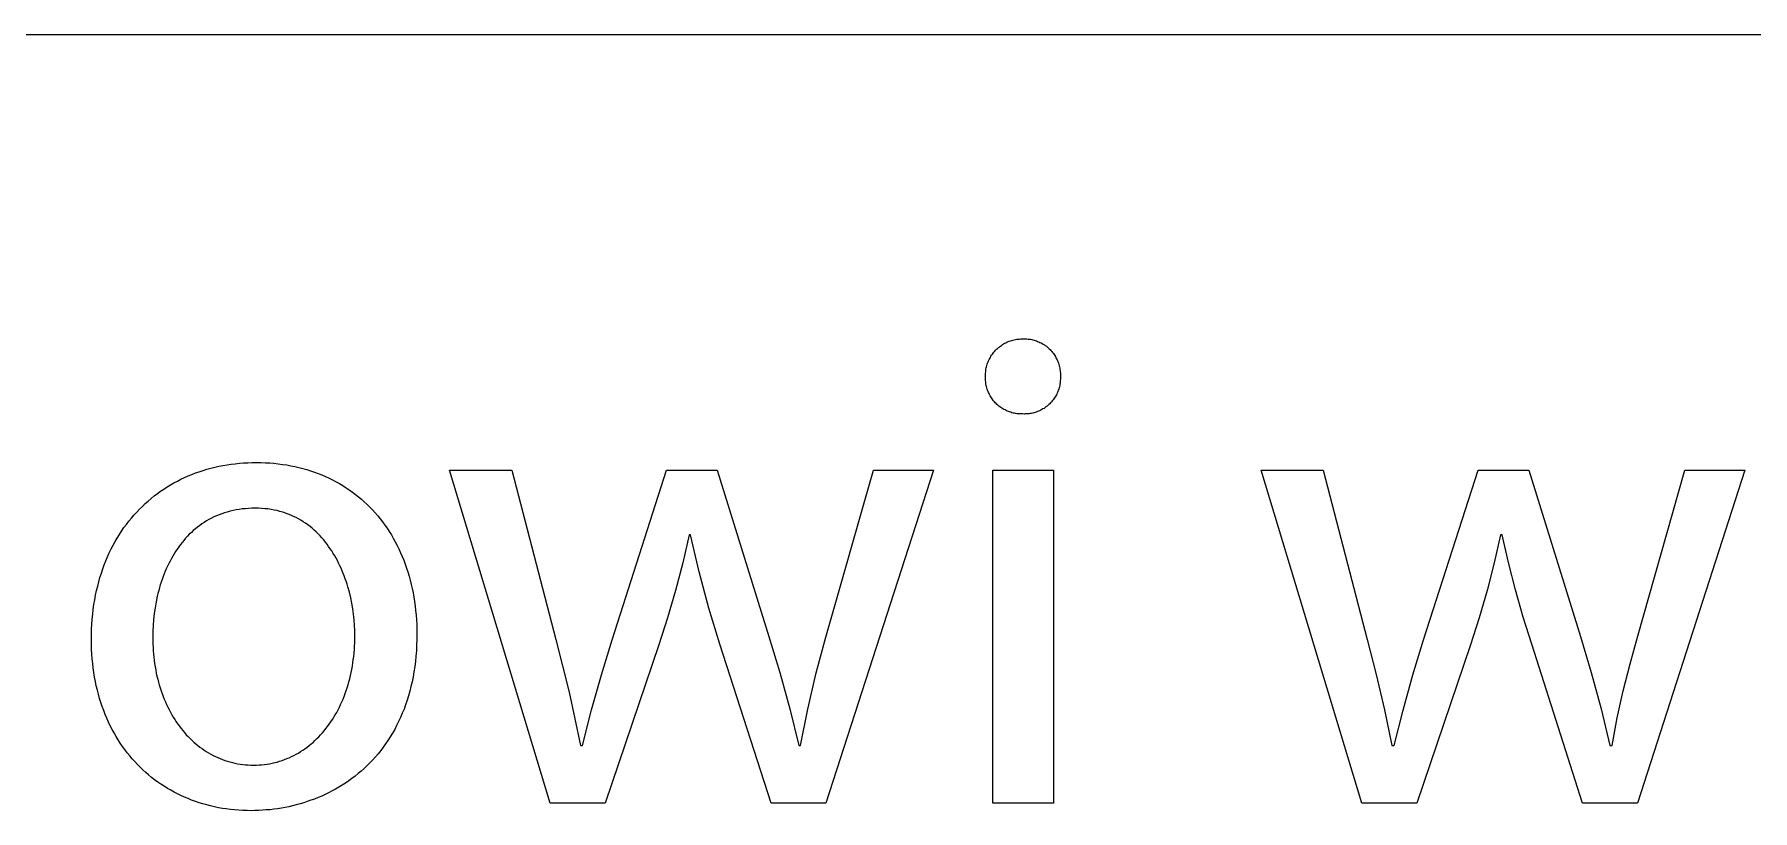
# Model space of a CAD drawing. Header units: millimetres. Extents: x -1519 to 3497, y -297 to 3208.
# Drawn here: x 2580 to 2705.4, y -213.3 to -156.6 of the extents above; entities that cross this region are included whole.
import ezdxf

# ---------------------------------------------------------------- set-up
doc = ezdxf.new("R2010")
doc.units = ezdxf.units.MM
doc.header["$MEASUREMENT"] = 0
doc.layers.add('Domyślny', color=7, linetype='Continuous', true_color=0x000000)

msp = doc.modelspace()

# ---------------------------------------------------------------- linework, layer by layer
at = {"layer": 'Domyślny', "color": 18, "lineweight": 15, "true_color": 0x000000}
for p, q in [((1601.48, -156.6), (3492.39, -156.6)), ((2650.47, -179.36), (2650.55, -179.31)), ((2650.55, -179.31), (2650.62, -179.25)), ((2650.62, -179.25), (2650.7, -179.21)), ((2650.7, -179.21), (2650.78, -179.16)), ((2650.78, -179.16), (2650.87, -179.12)), ((2650.87, -179.12), (2650.95, -179.08)), ((2650.95, -179.08), (2651.04, -179.04)), ((2651.04, -179.04), (2651.12, -179.01)), ((2651.12, -179.01), (2651.21, -178.98)), ((2651.21, -178.98), (2651.3, -178.95)), ((2651.3, -178.95), (2651.39, -178.92)), ((2651.39, -178.92), (2651.48, -178.9)), ((2651.48, -178.9), (2651.57, -178.88)), ((2651.57, -178.88), (2651.66, -178.87)), ((2651.66, -178.87), (2651.75, -178.85)), ((2651.75, -178.85), (2651.85, -178.85)), ((2651.85, -178.85), (2651.94, -178.84)), ((2651.94, -178.84), (2652.03, -178.84)), ((2652.03, -178.84), (2652.12, -178.84)), ((2652.12, -178.84), (2652.22, -178.84)), ((2652.22, -178.84), (2652.31, -178.84)), ((2652.31, -178.84), (2652.4, -178.84)), ((2652.4, -178.84), (2652.49, -178.85)), ((2652.49, -178.85), (2652.58, -178.86)), ((2652.58, -178.86), (2652.67, -178.87)), ((2652.67, -178.87), (2652.76, -178.89)), ((2652.76, -178.89), (2652.85, -178.91)), ((2652.85, -178.91), (2652.94, -178.93)), ((2652.94, -178.93), (2653.02, -178.96)), ((2653.02, -178.96), (2653.11, -178.99)), ((2653.11, -178.99), (2653.19, -179.02)), ((2653.19, -179.02), (2653.28, -179.06)), ((2653.28, -179.06), (2653.36, -179.09)), ((2653.36, -179.09), (2653.44, -179.13)), ((2653.44, -179.13), (2653.52, -179.18)), ((2653.52, -179.18), (2653.6, -179.22)), ((2653.6, -179.22), (2653.68, -179.27)), ((2653.68, -179.27), (2653.75, -179.33)), ((2653.75, -179.33), (2653.83, -179.38)), ((2649.54, -180.61), (2649.57, -180.52)), ((2649.57, -180.52), (2649.61, -180.43)), ((2649.61, -180.43), (2649.65, -180.35)), ((2649.65, -180.35), (2649.69, -180.27)), ((2649.69, -180.27), (2649.74, -180.19)), ((2649.74, -180.19), (2649.78, -180.11)), ((2649.78, -180.11), (2649.83, -180.03)), ((2649.83, -180.03), (2649.89, -179.95)), ((2649.89, -179.95), (2649.94, -179.88)), ((2649.94, -179.88), (2650, -179.8)), ((2650, -179.8), (2650.06, -179.73)), ((2650.06, -179.73), (2650.12, -179.67)), ((2650.12, -179.67), (2650.19, -179.6)), ((2650.19, -179.6), (2650.26, -179.54)), ((2650.26, -179.54), (2650.33, -179.47)), ((2650.33, -179.47), (2650.4, -179.42)), ((2650.4, -179.42), (2650.47, -179.36)), ((2653.83, -179.38), (2653.9, -179.44)), ((2653.9, -179.44), (2653.97, -179.5)), ((2653.97, -179.5), (2654.03, -179.56)), ((2654.03, -179.56), (2654.1, -179.62)), ((2654.1, -179.62), (2654.16, -179.69)), ((2654.16, -179.69), (2654.22, -179.76)), ((2654.22, -179.76), (2654.28, -179.83)), ((2654.28, -179.83), (2654.34, -179.9)), ((2654.34, -179.9), (2654.39, -179.97)), ((2654.39, -179.97), (2654.44, -180.05)), ((2654.44, -180.05), (2654.49, -180.13)), ((2654.49, -180.13), (2654.53, -180.21)), ((2654.53, -180.21), (2654.57, -180.29)), ((2654.57, -180.29), (2654.61, -180.37)), ((2654.61, -180.37), (2654.65, -180.45)), ((2654.65, -180.45), (2654.68, -180.54)), ((2654.68, -180.54), (2654.71, -180.62)), ((2649.38, -181.42), (2649.39, -181.33)), ((2649.38, -181.52), (2649.38, -181.42)), ((2649.38, -181.61), (2649.38, -181.52)), ((2649.38, -181.7), (2649.38, -181.61)), ((2649.38, -181.79), (2649.38, -181.7)), ((2649.39, -181.88), (2649.38, -181.79)), ((2649.39, -181.33), (2649.4, -181.24)), ((2649.4, -181.24), (2649.41, -181.15)), ((2649.41, -181.15), (2649.42, -181.06)), ((2649.42, -181.06), (2649.44, -180.96)), ((2649.44, -180.96), (2649.46, -180.87)), ((2649.46, -180.87), (2649.48, -180.78)), ((2649.48, -180.78), (2649.51, -180.69)), ((2649.51, -180.69), (2649.54, -180.61)), ((2654.71, -180.62), (2654.74, -180.71)), ((2654.74, -180.71), (2654.77, -180.8)), ((2654.77, -180.8), (2654.79, -180.89)), ((2654.79, -180.89), (2654.81, -180.98)), ((2654.81, -180.98), (2654.82, -181.07)), ((2654.82, -181.07), (2654.83, -181.16)), ((2654.83, -181.16), (2654.84, -181.25)), ((2654.84, -181.25), (2654.85, -181.34)), ((2654.85, -181.79), (2654.84, -181.88)), ((2654.85, -181.34), (2654.85, -181.43)), ((2654.85, -181.43), (2654.85, -181.52)), ((2654.85, -181.52), (2654.85, -181.61)), ((2654.85, -181.61), (2654.85, -181.7)), ((2654.85, -181.7), (2654.85, -181.79)), ((2649.4, -181.97), (2649.39, -181.88)), ((2649.41, -182.06), (2649.4, -181.97)), ((2649.42, -182.15), (2649.41, -182.06)), ((2649.44, -182.24), (2649.42, -182.15)), ((2649.46, -182.32), (2649.44, -182.24)), ((2649.48, -182.41), (2649.46, -182.32)), ((2649.51, -182.5), (2649.48, -182.41)), ((2649.53, -182.58), (2649.51, -182.5)), ((2649.57, -182.67), (2649.53, -182.58)), ((2649.6, -182.75), (2649.57, -182.67)), ((2649.64, -182.83), (2649.6, -182.75)), ((2649.68, -182.91), (2649.64, -182.83)), ((2649.72, -182.99), (2649.68, -182.91)), ((2649.77, -183.07), (2649.72, -182.99)), ((2649.81, -183.14), (2649.77, -183.07)), ((2654.47, -183.07), (2654.42, -183.15)), ((2654.51, -183), (2654.47, -183.07)), ((2654.56, -182.92), (2654.51, -183)), ((2654.6, -182.84), (2654.56, -182.92)), ((2654.63, -182.75), (2654.6, -182.84)), ((2654.67, -182.67), (2654.63, -182.75)), ((2654.7, -182.59), (2654.67, -182.67)), ((2654.73, -182.5), (2654.7, -182.59)), ((2654.75, -182.41), (2654.73, -182.5)), ((2654.78, -182.33), (2654.75, -182.41)), ((2654.8, -182.24), (2654.78, -182.33)), ((2654.81, -182.15), (2654.8, -182.24)), ((2654.83, -182.06), (2654.81, -182.15)), ((2654.84, -181.97), (2654.83, -182.06)), ((2654.84, -181.88), (2654.84, -181.97)), ((2649.87, -183.22), (2649.81, -183.14)), ((2649.92, -183.29), (2649.87, -183.22)), ((2649.97, -183.36), (2649.92, -183.29)), ((2650.03, -183.43), (2649.97, -183.36)), ((2650.09, -183.5), (2650.03, -183.43)), ((2650.16, -183.56), (2650.09, -183.5)), ((2650.22, -183.62), (2650.16, -183.56)), ((2650.29, -183.68), (2650.22, -183.62)), ((2650.36, -183.74), (2650.29, -183.68)), ((2650.43, -183.8), (2650.36, -183.74)), ((2650.5, -183.85), (2650.43, -183.8)), ((2650.58, -183.9), (2650.5, -183.85)), ((2650.65, -183.95), (2650.58, -183.9)), ((2650.73, -183.99), (2650.65, -183.95)), ((2650.81, -184.03), (2650.73, -183.99)), ((2650.89, -184.07), (2650.81, -184.03)), ((2650.97, -184.11), (2650.89, -184.07)), ((2651.06, -184.14), (2650.97, -184.11)), ((2651.14, -184.17), (2651.06, -184.14)), ((2651.23, -184.2), (2651.14, -184.17)), ((2651.31, -184.23), (2651.23, -184.2)), ((2651.4, -184.25), (2651.31, -184.23)), ((2651.49, -184.27), (2651.4, -184.25)), ((2651.58, -184.28), (2651.49, -184.27)), ((2651.67, -184.3), (2651.58, -184.28)), ((2651.75, -184.31), (2651.67, -184.3)), ((2651.84, -184.31), (2651.75, -184.31)), ((2651.93, -184.32), (2651.84, -184.31)), ((2652.02, -184.32), (2651.93, -184.32)), ((2652.11, -184.32), (2652.02, -184.32)), ((2652.2, -184.33), (2652.11, -184.32)), ((2652.29, -184.32), (2652.2, -184.33)), ((2652.38, -184.32), (2652.29, -184.32)), ((2652.47, -184.31), (2652.38, -184.32)), ((2652.56, -184.31), (2652.47, -184.31)), ((2652.65, -184.29), (2652.56, -184.31)), ((2652.74, -184.28), (2652.65, -184.29)), ((2652.83, -184.26), (2652.74, -184.28)), ((2652.92, -184.24), (2652.83, -184.26)), ((2653, -184.21), (2652.92, -184.24)), ((2653.09, -184.18), (2653, -184.21)), ((2653.18, -184.15), (2653.09, -184.18)), ((2653.26, -184.12), (2653.18, -184.15)), ((2653.34, -184.08), (2653.26, -184.12)), ((2653.42, -184.04), (2653.34, -184.08)), ((2653.5, -184), (2653.42, -184.04)), ((2653.58, -183.95), (2653.5, -184)), ((2653.66, -183.91), (2653.58, -183.95)), ((2653.73, -183.86), (2653.66, -183.91)), ((2653.8, -183.8), (2653.73, -183.86)), ((2653.88, -183.75), (2653.8, -183.8)), ((2653.95, -183.69), (2653.88, -183.75)), ((2654.01, -183.63), (2653.95, -183.69)), ((2654.08, -183.57), (2654.01, -183.63)), ((2654.14, -183.5), (2654.08, -183.57)), ((2654.2, -183.44), (2654.14, -183.5)), ((2654.26, -183.37), (2654.2, -183.44)), ((2654.32, -183.3), (2654.26, -183.37)), ((2654.37, -183.22), (2654.32, -183.3)), ((2654.42, -183.15), (2654.37, -183.22)), ((2593.43, -188.14), (2593.72, -188.09)), ((2593.72, -188.09), (2594.02, -188.03)), ((2594.02, -188.03), (2594.32, -187.99)), ((2594.32, -187.99), (2594.62, -187.95)), ((2594.62, -187.95), (2594.93, -187.92)), ((2594.93, -187.92), (2595.23, -187.9)), ((2595.23, -187.9), (2595.54, -187.88)), ((2595.54, -187.88), (2595.86, -187.87)), ((2595.86, -187.87), (2596.17, -187.86)), ((2596.17, -187.86), (2596.5, -187.87)), ((2596.5, -187.87), (2596.82, -187.88)), ((2596.82, -187.88), (2597.14, -187.9)), ((2597.14, -187.9), (2597.45, -187.92)), ((2597.45, -187.92), (2597.76, -187.96)), ((2597.76, -187.96), (2598.07, -188)), ((2598.07, -188), (2598.38, -188.04)), ((2598.38, -188.04), (2598.68, -188.1)), ((2598.68, -188.1), (2598.97, -188.16)), ((2589.9, -189.5), (2590.15, -189.36)), ((2590.15, -189.36), (2590.4, -189.22)), ((2590.4, -189.22), (2590.66, -189.09)), ((2590.66, -189.09), (2590.92, -188.97)), ((2590.92, -188.97), (2591.19, -188.85)), ((2591.19, -188.85), (2591.46, -188.74)), ((2591.46, -188.74), (2591.73, -188.63)), ((2591.73, -188.63), (2592, -188.54)), ((2592, -188.54), (2592.28, -188.44)), ((2592.28, -188.44), (2592.56, -188.36)), ((2592.56, -188.36), (2592.85, -188.28)), ((2592.85, -188.28), (2593.14, -188.21)), ((2593.14, -188.21), (2593.43, -188.14)), ((2598.97, -188.16), (2599.27, -188.23)), ((2599.27, -188.23), (2599.56, -188.3)), ((2599.56, -188.3), (2599.84, -188.38)), ((2599.84, -188.38), (2600.12, -188.47)), ((2600.12, -188.47), (2600.4, -188.56)), ((2600.4, -188.56), (2600.68, -188.67)), ((2600.68, -188.67), (2600.94, -188.77)), ((2600.94, -188.77), (2601.21, -188.89)), ((2601.21, -188.89), (2601.47, -189.01)), ((2601.47, -189.01), (2601.73, -189.14)), ((2601.73, -189.14), (2601.98, -189.27)), ((2601.98, -189.27), (2602.23, -189.41)), ((2617.61, -212.73), (2610.27, -188.42)), ((2610.27, -188.42), (2614.8, -188.42)), ((2614.8, -188.42), (2618.01, -200.78)), ((2622.13, -200.82), (2626.09, -188.42)), ((2626.09, -188.42), (2629.8, -188.42)), ((2629.8, -188.42), (2633.58, -200.58)), ((2637.74, -200.62), (2641.21, -188.42)), ((2645.59, -188.42), (2637.74, -212.73)), ((2641.21, -188.42), (2645.59, -188.42)), ((2649.92, -188.43), (2654.35, -188.43)), ((2649.92, -212.73), (2649.92, -188.43)), ((2654.35, -188.43), (2654.35, -212.73)), ((2676.85, -212.73), (2669.5, -188.42)), ((2669.5, -188.42), (2674.03, -188.42)), ((2674.03, -188.42), (2677.24, -200.78)), ((2681.35, -200.82), (2685.34, -188.42)), ((2685.34, -188.42), (2689.05, -188.42)), ((2689.05, -188.42), (2692.81, -200.58)), ((2696.98, -200.62), (2700.44, -188.42)), ((2704.82, -188.42), (2696.98, -212.73)), ((2700.44, -188.42), (2704.82, -188.42)), ((2588.26, -190.68), (2588.48, -190.49)), ((2588.48, -190.49), (2588.71, -190.31)), ((2588.71, -190.31), (2588.94, -190.14)), ((2588.94, -190.14), (2589.17, -189.97)), ((2589.17, -189.97), (2589.41, -189.81)), ((2589.41, -189.81), (2589.65, -189.65)), ((2589.65, -189.65), (2589.9, -189.5)), ((2602.23, -189.41), (2602.47, -189.55)), ((2602.47, -189.55), (2602.71, -189.71)), ((2602.71, -189.71), (2602.94, -189.86)), ((2602.94, -189.86), (2603.17, -190.03)), ((2603.17, -190.03), (2603.4, -190.2)), ((2603.4, -190.2), (2603.62, -190.37)), ((2603.62, -190.37), (2603.83, -190.55)), ((2603.83, -190.55), (2604.04, -190.74)), ((2587.04, -191.92), (2587.23, -191.7)), ((2587.23, -191.7), (2587.43, -191.48)), ((2587.43, -191.48), (2587.63, -191.27)), ((2587.63, -191.27), (2587.84, -191.07)), ((2587.84, -191.07), (2588.05, -190.87)), ((2588.05, -190.87), (2588.26, -190.68)), ((2593.07, -191.84), (2592.88, -191.93)), ((2593.25, -191.76), (2593.07, -191.84)), ((2593.45, -191.68), (2593.25, -191.76)), ((2593.64, -191.61), (2593.45, -191.68)), ((2593.84, -191.54), (2593.64, -191.61)), ((2594.04, -191.48), (2593.84, -191.54)), ((2594.25, -191.42), (2594.04, -191.48)), ((2594.46, -191.37), (2594.25, -191.42)), ((2594.68, -191.33), (2594.46, -191.37)), ((2594.9, -191.29), (2594.68, -191.33)), ((2595.13, -191.26), (2594.9, -191.29)), ((2595.36, -191.24), (2595.13, -191.26)), ((2595.59, -191.22), (2595.36, -191.24)), ((2595.83, -191.21), (2595.59, -191.22)), ((2596.07, -191.21), (2595.83, -191.21)), ((2596.31, -191.21), (2596.07, -191.21)), ((2596.55, -191.22), (2596.31, -191.21)), ((2596.78, -191.24), (2596.55, -191.22)), ((2597.01, -191.26), (2596.78, -191.24)), ((2597.24, -191.3), (2597.01, -191.26)), ((2597.46, -191.34), (2597.24, -191.3)), ((2597.67, -191.38), (2597.46, -191.34)), ((2597.88, -191.44), (2597.67, -191.38)), ((2598.09, -191.5), (2597.88, -191.44)), ((2598.29, -191.56), (2598.09, -191.5)), ((2598.49, -191.63), (2598.29, -191.56)), ((2598.68, -191.71), (2598.49, -191.63)), ((2598.87, -191.8), (2598.68, -191.71)), ((2599.06, -191.89), (2598.87, -191.8)), ((2599.24, -191.98), (2599.06, -191.89)), ((2604.04, -190.74), (2604.25, -190.93)), ((2604.25, -190.93), (2604.45, -191.13)), ((2604.45, -191.13), (2604.64, -191.33)), ((2604.64, -191.33), (2604.83, -191.54)), ((2604.83, -191.54), (2605.02, -191.76)), ((2605.02, -191.76), (2605.2, -191.98)), ((2586.01, -193.38), (2586.17, -193.12)), ((2586.17, -193.12), (2586.33, -192.87)), ((2586.33, -192.87), (2586.5, -192.62)), ((2586.5, -192.62), (2586.68, -192.38)), ((2586.68, -192.38), (2586.86, -192.15)), ((2586.86, -192.15), (2587.04, -191.92)), ((2591.27, -193.11), (2591.13, -193.25)), ((2591.42, -192.97), (2591.27, -193.11)), ((2591.56, -192.84), (2591.42, -192.97)), ((2591.71, -192.71), (2591.56, -192.84)), ((2591.87, -192.58), (2591.71, -192.71)), ((2592.03, -192.46), (2591.87, -192.58)), ((2592.19, -192.35), (2592.03, -192.46)), ((2592.36, -192.24), (2592.19, -192.35)), ((2592.53, -192.13), (2592.36, -192.24)), ((2592.7, -192.03), (2592.53, -192.13)), ((2592.88, -191.93), (2592.7, -192.03)), ((2599.41, -192.08), (2599.24, -191.98)), ((2599.58, -192.19), (2599.41, -192.08)), ((2599.75, -192.3), (2599.58, -192.19)), ((2599.92, -192.42), (2599.75, -192.3)), ((2600.08, -192.54), (2599.92, -192.42)), ((2600.23, -192.67), (2600.08, -192.54)), ((2600.38, -192.8), (2600.23, -192.67)), ((2600.53, -192.93), (2600.38, -192.8)), ((2600.67, -193.07), (2600.53, -192.93)), ((2600.81, -193.21), (2600.67, -193.07)), ((2605.2, -191.98), (2605.37, -192.2)), ((2605.37, -192.2), (2605.54, -192.43)), ((2605.54, -192.43), (2605.7, -192.66)), ((2605.7, -192.66), (2605.86, -192.91)), ((2605.86, -192.91), (2606.02, -193.15)), ((2585.43, -194.46), (2585.57, -194.18)), ((2585.57, -194.18), (2585.71, -193.91)), ((2585.71, -193.91), (2585.86, -193.64)), ((2585.86, -193.64), (2586.01, -193.38)), ((2590.27, -194.36), (2590.16, -194.53)), ((2590.38, -194.19), (2590.27, -194.36)), ((2590.5, -194.02), (2590.38, -194.19)), ((2590.62, -193.86), (2590.5, -194.02)), ((2590.74, -193.7), (2590.62, -193.86)), ((2590.87, -193.55), (2590.74, -193.7)), ((2591, -193.4), (2590.87, -193.55)), ((2591.13, -193.25), (2591, -193.4)), ((2600.95, -193.36), (2600.81, -193.21)), ((2601.08, -193.51), (2600.95, -193.36)), ((2601.2, -193.67), (2601.08, -193.51)), ((2601.33, -193.83), (2601.2, -193.67)), ((2601.44, -193.99), (2601.33, -193.83)), ((2601.56, -194.16), (2601.44, -193.99)), ((2601.67, -194.32), (2601.56, -194.16)), ((2601.78, -194.5), (2601.67, -194.32)), ((2606.02, -193.15), (2606.16, -193.4)), ((2606.16, -193.4), (2606.3, -193.66)), ((2606.3, -193.66), (2606.44, -193.92)), ((2606.44, -193.92), (2606.57, -194.18)), ((2606.57, -194.18), (2606.69, -194.45)), ((2627.75, -193.15), (2627.28, -195.18)), ((2627.85, -193.15), (2627.75, -193.15)), ((2628.48, -195.84), (2627.85, -193.15)), ((2686.98, -193.15), (2686.51, -195.18)), ((2687.09, -193.15), (2686.98, -193.15)), ((2687.55, -195.17), (2687.09, -193.15)), ((2584.85, -195.94), (2584.95, -195.64)), ((2584.95, -195.64), (2585.06, -195.33)), ((2585.06, -195.33), (2585.18, -195.04)), ((2585.18, -195.04), (2585.3, -194.75)), ((2585.3, -194.75), (2585.43, -194.46)), ((2589.59, -195.62), (2589.51, -195.81)), ((2589.68, -195.43), (2589.59, -195.62)), ((2589.77, -195.24), (2589.68, -195.43)), ((2589.86, -195.06), (2589.77, -195.24)), ((2589.96, -194.88), (2589.86, -195.06)), ((2590.06, -194.7), (2589.96, -194.88)), ((2590.16, -194.53), (2590.06, -194.7)), ((2601.88, -194.67), (2601.78, -194.5)), ((2601.98, -194.85), (2601.88, -194.67)), ((2602.08, -195.03), (2601.98, -194.85)), ((2602.17, -195.21), (2602.08, -195.03)), ((2602.26, -195.4), (2602.17, -195.21)), ((2602.35, -195.58), (2602.26, -195.4)), ((2602.43, -195.77), (2602.35, -195.58)), ((2606.69, -194.45), (2606.81, -194.72)), ((2606.81, -194.72), (2606.92, -195)), ((2606.92, -195), (2607.03, -195.28)), ((2607.03, -195.28), (2607.13, -195.57)), ((2607.13, -195.57), (2607.23, -195.86)), ((2627.28, -195.18), (2626.76, -197.2)), ((2686.51, -195.18), (2685.99, -197.2)), ((2688.07, -197.17), (2687.55, -195.17)), ((2584.5, -197.22), (2584.58, -196.9)), ((2584.58, -196.9), (2584.66, -196.57)), ((2584.66, -196.57), (2584.75, -196.26)), ((2584.75, -196.26), (2584.85, -195.94)), ((2589.15, -196.8), (2589.09, -197)), ((2589.22, -196.6), (2589.15, -196.8)), ((2589.28, -196.4), (2589.22, -196.6)), ((2589.36, -196.2), (2589.28, -196.4)), ((2589.43, -196), (2589.36, -196.2)), ((2589.51, -195.81), (2589.43, -196)), ((2602.5, -195.96), (2602.43, -195.77)), ((2602.58, -196.15), (2602.5, -195.96)), ((2602.65, -196.35), (2602.58, -196.15)), ((2602.72, -196.54), (2602.65, -196.35)), ((2602.78, -196.74), (2602.72, -196.54)), ((2602.84, -196.94), (2602.78, -196.74)), ((2607.23, -195.86), (2607.31, -196.16)), ((2607.31, -196.16), (2607.4, -196.46)), ((2607.4, -196.46), (2607.47, -196.77)), ((2607.47, -196.77), (2607.54, -197.07)), ((2629.19, -198.5), (2628.48, -195.84)), ((2584.31, -198.24), (2584.37, -197.9)), ((2584.37, -197.9), (2584.43, -197.56)), ((2584.43, -197.56), (2584.5, -197.22)), ((2588.85, -198.04), (2588.77, -198.47)), ((2588.93, -197.62), (2588.85, -198.04)), ((2588.98, -197.42), (2588.93, -197.62)), ((2589.04, -197.21), (2588.98, -197.42)), ((2589.09, -197), (2589.04, -197.21)), ((2602.95, -197.34), (2602.84, -196.94)), ((2603.05, -197.74), (2602.95, -197.34)), ((2603.13, -198.14), (2603.05, -197.74)), ((2603.2, -198.54), (2603.13, -198.14)), ((2607.54, -197.07), (2607.61, -197.39)), ((2607.61, -197.39), (2607.66, -197.7)), ((2607.66, -197.7), (2607.71, -198.02)), ((2607.71, -198.02), (2607.76, -198.35)), ((2626.76, -197.2), (2626.18, -199.2)), ((2685.99, -197.2), (2685.42, -199.2)), ((2688.63, -199.16), (2688.07, -197.17)), ((2584.16, -199.67), (2584.19, -199.3)), ((2584.19, -199.3), (2584.22, -198.95)), ((2584.22, -198.95), (2584.26, -198.59)), ((2584.26, -198.59), (2584.31, -198.24)), ((2588.66, -199.33), (2588.63, -199.76)), ((2588.71, -198.9), (2588.66, -199.33)), ((2588.77, -198.47), (2588.71, -198.9)), ((2603.25, -198.95), (2603.2, -198.54)), ((2603.3, -199.35), (2603.25, -198.95)), ((2603.33, -199.74), (2603.3, -199.35)), ((2607.76, -198.35), (2607.79, -198.68)), ((2607.79, -198.68), (2607.82, -199.01)), ((2607.82, -199.01), (2607.85, -199.35)), ((2607.85, -199.35), (2607.87, -199.69)), ((2626.18, -199.2), (2625.54, -201.19)), ((2630, -201.14), (2629.19, -198.5)), ((2685.42, -199.2), (2684.79, -201.19)), ((2689.25, -201.14), (2688.63, -199.16)), ((2584.13, -200.41), (2584.14, -200.04)), ((2584.13, -200.79), (2584.13, -200.41)), ((2584.14, -200.04), (2584.16, -199.67)), ((2588.61, -200.19), (2588.6, -200.63)), ((2588.6, -200.63), (2588.61, -200.87)), ((2588.63, -199.76), (2588.61, -200.19)), ((2603.35, -200.14), (2603.33, -199.74)), ((2603.35, -200.53), (2603.35, -200.14)), ((2603.35, -200.78), (2603.35, -200.53)), ((2607.87, -199.69), (2607.88, -200.03)), ((2607.88, -200.38), (2607.87, -200.79)), ((2607.88, -200.03), (2607.88, -200.38)), ((2633.58, -200.58), (2634.37, -203.21)), ((2637.03, -203.23), (2637.74, -200.62)), ((2692.81, -200.58), (2693.6, -203.21)), ((2696.43, -202.57), (2696.98, -200.62)), ((2584.13, -201.15), (2584.13, -200.79)), ((2584.14, -201.5), (2584.13, -201.15)), ((2584.16, -201.85), (2584.14, -201.5)), ((2584.18, -202.2), (2584.16, -201.85)), ((2588.61, -200.87), (2588.61, -201.12)), ((2588.61, -201.12), (2588.62, -201.36)), ((2588.62, -201.36), (2588.64, -201.61)), ((2588.64, -201.61), (2588.66, -201.85)), ((2588.66, -201.85), (2588.68, -202.08)), ((2603.27, -202.02), (2603.3, -201.78)), ((2603.3, -201.78), (2603.32, -201.53)), ((2603.32, -201.53), (2603.33, -201.29)), ((2603.33, -201.29), (2603.34, -201.03)), ((2603.34, -201.03), (2603.35, -200.78)), ((2607.84, -201.61), (2607.81, -202)), ((2607.86, -201.2), (2607.84, -201.61)), ((2607.87, -200.79), (2607.86, -201.2)), ((2618.01, -200.78), (2618.99, -204.64)), ((2621.35, -203.37), (2622.13, -200.82)), ((2625.54, -201.19), (2621.62, -212.73)), ((2633.73, -212.73), (2630, -201.14)), ((2677.24, -200.78), (2677.9, -203.35)), ((2680.57, -203.37), (2681.35, -200.82)), ((2684.79, -201.19), (2680.86, -212.73)), ((2692.97, -212.73), (2689.25, -201.14)), ((2584.22, -202.54), (2584.18, -202.2)), ((2584.26, -202.87), (2584.22, -202.54)), ((2584.3, -203.2), (2584.26, -202.87)), ((2588.68, -202.08), (2588.71, -202.32)), ((2588.71, -202.32), (2588.74, -202.55)), ((2588.74, -202.55), (2588.78, -202.78)), ((2588.78, -202.78), (2588.82, -203.01)), ((2588.82, -203.01), (2588.86, -203.24)), ((2603.08, -203.2), (2603.13, -202.97)), ((2603.13, -202.97), (2603.17, -202.74)), ((2603.17, -202.74), (2603.21, -202.5)), ((2603.21, -202.5), (2603.24, -202.27)), ((2603.24, -202.27), (2603.27, -202.02)), ((2607.66, -203.14), (2607.6, -203.51)), ((2607.72, -202.77), (2607.66, -203.14)), ((2607.77, -202.39), (2607.72, -202.77)), ((2607.81, -202), (2607.77, -202.39)), ((2695.93, -204.54), (2696.43, -202.57)), ((2584.36, -203.53), (2584.3, -203.2)), ((2584.42, -203.85), (2584.36, -203.53)), ((2584.48, -204.17), (2584.42, -203.85)), ((2584.56, -204.48), (2584.48, -204.17)), ((2588.86, -203.24), (2588.91, -203.46)), ((2588.91, -203.46), (2588.97, -203.68)), ((2588.97, -203.68), (2589.02, -203.9)), ((2589.02, -203.9), (2589.08, -204.11)), ((2589.08, -204.11), (2589.15, -204.33)), ((2589.15, -204.33), (2589.22, -204.54)), ((2602.72, -204.52), (2602.79, -204.31)), ((2602.79, -204.31), (2602.86, -204.1)), ((2602.86, -204.1), (2602.92, -203.88)), ((2602.92, -203.88), (2602.98, -203.66)), ((2602.98, -203.66), (2603.03, -203.43)), ((2603.03, -203.43), (2603.08, -203.2)), ((2607.45, -204.22), (2607.36, -204.57)), ((2607.53, -203.87), (2607.45, -204.22)), ((2607.6, -203.51), (2607.53, -203.87)), ((2620.63, -205.93), (2621.35, -203.37)), ((2634.37, -203.21), (2635.1, -205.85)), ((2636.41, -205.87), (2637.03, -203.23)), ((2677.9, -203.35), (2678.51, -205.93)), ((2679.86, -205.94), (2680.57, -203.37)), ((2693.6, -203.21), (2694.32, -205.85)), ((2584.64, -204.79), (2584.56, -204.48)), ((2584.72, -205.1), (2584.64, -204.79)), ((2584.82, -205.4), (2584.72, -205.1)), ((2584.91, -205.69), (2584.82, -205.4)), ((2589.22, -204.54), (2589.29, -204.74)), ((2589.29, -204.74), (2589.36, -204.95)), ((2589.36, -204.95), (2589.44, -205.15)), ((2589.44, -205.15), (2589.53, -205.34)), ((2589.53, -205.34), (2589.61, -205.54)), ((2589.61, -205.54), (2589.7, -205.73)), ((2602.22, -205.73), (2602.31, -205.54)), ((2602.31, -205.54), (2602.4, -205.34)), ((2602.4, -205.34), (2602.49, -205.14)), ((2602.49, -205.14), (2602.57, -204.94)), ((2602.57, -204.94), (2602.65, -204.73)), ((2602.65, -204.73), (2602.72, -204.52)), ((2607.05, -205.56), (2606.94, -205.87)), ((2607.16, -205.23), (2607.05, -205.56)), ((2607.27, -204.9), (2607.16, -205.23)), ((2607.36, -204.57), (2607.27, -204.9)), ((2618.99, -204.64), (2619.83, -208.52)), ((2695.5, -206.52), (2695.93, -204.54)), ((2585.02, -205.98), (2584.91, -205.69)), ((2585.13, -206.26), (2585.02, -205.98)), ((2585.25, -206.54), (2585.13, -206.26)), ((2585.37, -206.82), (2585.25, -206.54)), ((2585.5, -207.09), (2585.37, -206.82)), ((2589.7, -205.73), (2589.8, -205.91)), ((2589.8, -205.91), (2589.89, -206.1)), ((2589.89, -206.1), (2590, -206.28)), ((2590, -206.28), (2590.1, -206.46)), ((2590.1, -206.46), (2590.21, -206.63)), ((2590.21, -206.63), (2590.32, -206.8)), ((2590.32, -206.8), (2590.43, -206.97)), ((2601.48, -206.98), (2601.6, -206.81)), ((2601.6, -206.81), (2601.71, -206.64)), ((2601.71, -206.64), (2601.82, -206.47)), ((2601.82, -206.47), (2601.92, -206.29)), ((2601.92, -206.29), (2602.03, -206.11)), ((2602.03, -206.11), (2602.13, -205.92)), ((2602.13, -205.92), (2602.22, -205.73)), ((2606.55, -206.78), (2606.4, -207.07)), ((2606.68, -206.49), (2606.55, -206.78)), ((2606.81, -206.18), (2606.68, -206.49)), ((2606.94, -205.87), (2606.81, -206.18)), ((2619.98, -208.52), (2620.63, -205.93)), ((2635.1, -205.85), (2635.75, -208.52)), ((2635.88, -208.52), (2636.41, -205.87)), ((2678.51, -205.93), (2679.04, -208.52)), ((2679.21, -208.52), (2679.86, -205.94)), ((2694.32, -205.85), (2694.96, -208.52)), ((2695.13, -208.52), (2695.5, -206.52)), ((2585.64, -207.35), (2585.5, -207.09)), ((2585.78, -207.61), (2585.64, -207.35)), ((2585.92, -207.87), (2585.78, -207.61)), ((2586.08, -208.12), (2585.92, -207.87)), ((2586.23, -208.36), (2586.08, -208.12)), ((2590.43, -206.97), (2590.55, -207.13)), ((2590.55, -207.13), (2590.67, -207.29)), ((2590.67, -207.29), (2590.79, -207.44)), ((2590.79, -207.44), (2590.92, -207.59)), ((2590.92, -207.59), (2591.05, -207.74)), ((2591.05, -207.74), (2591.18, -207.88)), ((2591.18, -207.88), (2591.32, -208.02)), ((2591.32, -208.02), (2591.46, -208.15)), ((2591.46, -208.15), (2591.6, -208.28)), ((2600.3, -208.3), (2600.44, -208.17)), ((2600.44, -208.17), (2600.58, -208.03)), ((2600.58, -208.03), (2600.72, -207.89)), ((2600.72, -207.89), (2600.85, -207.75)), ((2600.85, -207.75), (2600.99, -207.61)), ((2600.99, -207.61), (2601.11, -207.45)), ((2601.11, -207.45), (2601.24, -207.3)), ((2601.24, -207.3), (2601.36, -207.14)), ((2601.36, -207.14), (2601.48, -206.98)), ((2605.77, -208.16), (2605.6, -208.41)), ((2605.94, -207.89), (2605.77, -208.16)), ((2606.1, -207.63), (2605.94, -207.89)), ((2606.26, -207.35), (2606.1, -207.63)), ((2606.4, -207.07), (2606.26, -207.35)), ((2586.4, -208.6), (2586.23, -208.36)), ((2586.56, -208.83), (2586.4, -208.6)), ((2586.74, -209.06), (2586.56, -208.83)), ((2586.92, -209.28), (2586.74, -209.06)), ((2587.1, -209.5), (2586.92, -209.28)), ((2591.6, -208.28), (2591.74, -208.41)), ((2591.74, -208.41), (2591.89, -208.53)), ((2591.89, -208.53), (2592.04, -208.65)), ((2592.04, -208.65), (2592.2, -208.76)), ((2592.2, -208.76), (2592.35, -208.87)), ((2592.35, -208.87), (2592.51, -208.97)), ((2592.51, -208.97), (2592.67, -209.07)), ((2592.67, -209.07), (2592.83, -209.16)), ((2592.83, -209.16), (2593, -209.25)), ((2593, -209.25), (2593.17, -209.34)), ((2593.17, -209.34), (2593.34, -209.41)), ((2593.34, -209.41), (2593.51, -209.49)), ((2598.39, -209.49), (2598.56, -209.42)), ((2598.56, -209.42), (2598.73, -209.34)), ((2598.73, -209.34), (2598.9, -209.26)), ((2598.9, -209.26), (2599.06, -209.17)), ((2599.06, -209.17), (2599.23, -209.08)), ((2599.23, -209.08), (2599.39, -208.98)), ((2599.39, -208.98), (2599.55, -208.88)), ((2599.55, -208.88), (2599.7, -208.77)), ((2599.7, -208.77), (2599.86, -208.66)), ((2599.86, -208.66), (2600.01, -208.54)), ((2600.01, -208.54), (2600.16, -208.42)), ((2600.16, -208.42), (2600.3, -208.3)), ((2604.85, -209.36), (2604.66, -209.58)), ((2605.05, -209.13), (2604.85, -209.36)), ((2605.24, -208.9), (2605.05, -209.13)), ((2605.42, -208.66), (2605.24, -208.9)), ((2605.6, -208.41), (2605.42, -208.66)), ((2619.83, -208.52), (2619.98, -208.52)), ((2635.75, -208.52), (2635.88, -208.52)), ((2679.04, -208.52), (2679.21, -208.52)), ((2694.96, -208.52), (2695.13, -208.52)), ((2587.29, -209.71), (2587.1, -209.5)), ((2587.48, -209.92), (2587.29, -209.71)), ((2587.68, -210.12), (2587.48, -209.92)), ((2587.88, -210.31), (2587.68, -210.12)), ((2588.09, -210.5), (2587.88, -210.31)), ((2588.3, -210.68), (2588.09, -210.5)), ((2588.52, -210.86), (2588.3, -210.68)), ((2593.51, -209.49), (2593.69, -209.56)), ((2593.69, -209.56), (2593.87, -209.62)), ((2593.87, -209.62), (2594.05, -209.68)), ((2594.05, -209.68), (2594.23, -209.73)), ((2594.23, -209.73), (2594.42, -209.78)), ((2594.42, -209.78), (2594.6, -209.82)), ((2594.6, -209.82), (2594.79, -209.86)), ((2594.79, -209.86), (2594.98, -209.89)), ((2594.98, -209.89), (2595.18, -209.92)), ((2595.18, -209.92), (2595.37, -209.94)), ((2595.37, -209.94), (2595.57, -209.95)), ((2595.57, -209.95), (2595.77, -209.96)), ((2595.77, -209.96), (2595.97, -209.96)), ((2595.97, -209.96), (2596.17, -209.96)), ((2596.17, -209.96), (2596.36, -209.95)), ((2596.36, -209.95), (2596.55, -209.94)), ((2596.55, -209.94), (2596.75, -209.92)), ((2596.75, -209.92), (2596.94, -209.89)), ((2596.94, -209.89), (2597.12, -209.86)), ((2597.12, -209.86), (2597.31, -209.82)), ((2597.31, -209.82), (2597.5, -209.78)), ((2597.5, -209.78), (2597.68, -209.74)), ((2597.68, -209.74), (2597.86, -209.68)), ((2597.86, -209.68), (2598.04, -209.63)), ((2598.04, -209.63), (2598.21, -209.56)), ((2598.21, -209.56), (2598.39, -209.49)), ((2603.59, -210.58), (2603.37, -210.76)), ((2603.81, -210.4), (2603.59, -210.58)), ((2604.03, -210.2), (2603.81, -210.4)), ((2604.24, -210), (2604.03, -210.2)), ((2604.45, -209.79), (2604.24, -210)), ((2604.66, -209.58), (2604.45, -209.79)), ((2588.74, -211.03), (2588.52, -210.86)), ((2588.97, -211.2), (2588.74, -211.03)), ((2589.2, -211.36), (2588.97, -211.2)), ((2589.43, -211.51), (2589.2, -211.36)), ((2589.67, -211.66), (2589.43, -211.51)), ((2589.91, -211.8), (2589.67, -211.66)), ((2590.16, -211.93), (2589.91, -211.8)), ((2590.41, -212.06), (2590.16, -211.93)), ((2601.69, -211.85), (2601.44, -211.98)), ((2601.94, -211.71), (2601.69, -211.85)), ((2602.19, -211.57), (2601.94, -211.71)), ((2602.43, -211.42), (2602.19, -211.57)), ((2602.67, -211.27), (2602.43, -211.42)), ((2602.91, -211.11), (2602.67, -211.27)), ((2603.14, -210.94), (2602.91, -211.11)), ((2603.37, -210.76), (2603.14, -210.94)), ((2590.66, -212.19), (2590.41, -212.06)), ((2590.92, -212.3), (2590.66, -212.19)), ((2591.18, -212.41), (2590.92, -212.3)), ((2591.44, -212.52), (2591.18, -212.41)), ((2591.71, -212.62), (2591.44, -212.52)), ((2591.98, -212.71), (2591.71, -212.62)), ((2592.26, -212.79), (2591.98, -212.71)), ((2592.54, -212.87), (2592.26, -212.79)), ((2592.82, -212.94), (2592.54, -212.87)), ((2593.1, -213.01), (2592.82, -212.94)), ((2593.39, -213.07), (2593.1, -213.01)), ((2593.68, -213.12), (2593.39, -213.07)), ((2593.97, -213.16), (2593.68, -213.12)), ((2594.27, -213.2), (2593.97, -213.16)), ((2594.57, -213.23), (2594.27, -213.2)), ((2597.44, -213.18), (2597.16, -213.22)), ((2597.71, -213.15), (2597.44, -213.18)), ((2597.99, -213.1), (2597.71, -213.15)), ((2598.26, -213.05), (2597.99, -213.1)), ((2598.54, -213), (2598.26, -213.05)), ((2598.81, -212.93), (2598.54, -213)), ((2599.08, -212.87), (2598.81, -212.93)), ((2599.35, -212.79), (2599.08, -212.87)), ((2599.62, -212.71), (2599.35, -212.79)), ((2599.88, -212.63), (2599.62, -212.71)), ((2600.15, -212.53), (2599.88, -212.63)), ((2600.41, -212.44), (2600.15, -212.53)), ((2600.67, -212.33), (2600.41, -212.44)), ((2600.93, -212.22), (2600.67, -212.33)), ((2601.19, -212.1), (2600.93, -212.22)), ((2601.44, -211.98), (2601.19, -212.1)), ((2621.62, -212.73), (2617.61, -212.73)), ((2637.74, -212.73), (2633.73, -212.73)), ((2654.35, -212.73), (2649.92, -212.73)), ((2680.86, -212.73), (2676.85, -212.73)), ((2696.98, -212.73), (2692.97, -212.73)), ((2594.87, -213.26), (2594.57, -213.23)), ((2595.17, -213.27), (2594.87, -213.26)), ((2595.48, -213.28), (2595.17, -213.27)), ((2595.79, -213.29), (2595.48, -213.28)), ((2596.06, -213.28), (2595.79, -213.29)), ((2596.34, -213.28), (2596.06, -213.28)), ((2596.61, -213.26), (2596.34, -213.28)), ((2596.89, -213.24), (2596.61, -213.26)), ((2597.16, -213.22), (2596.89, -213.24))]:
    msp.add_line(p, q, dxfattribs=at)

doc.saveas('drawing.dxf')
